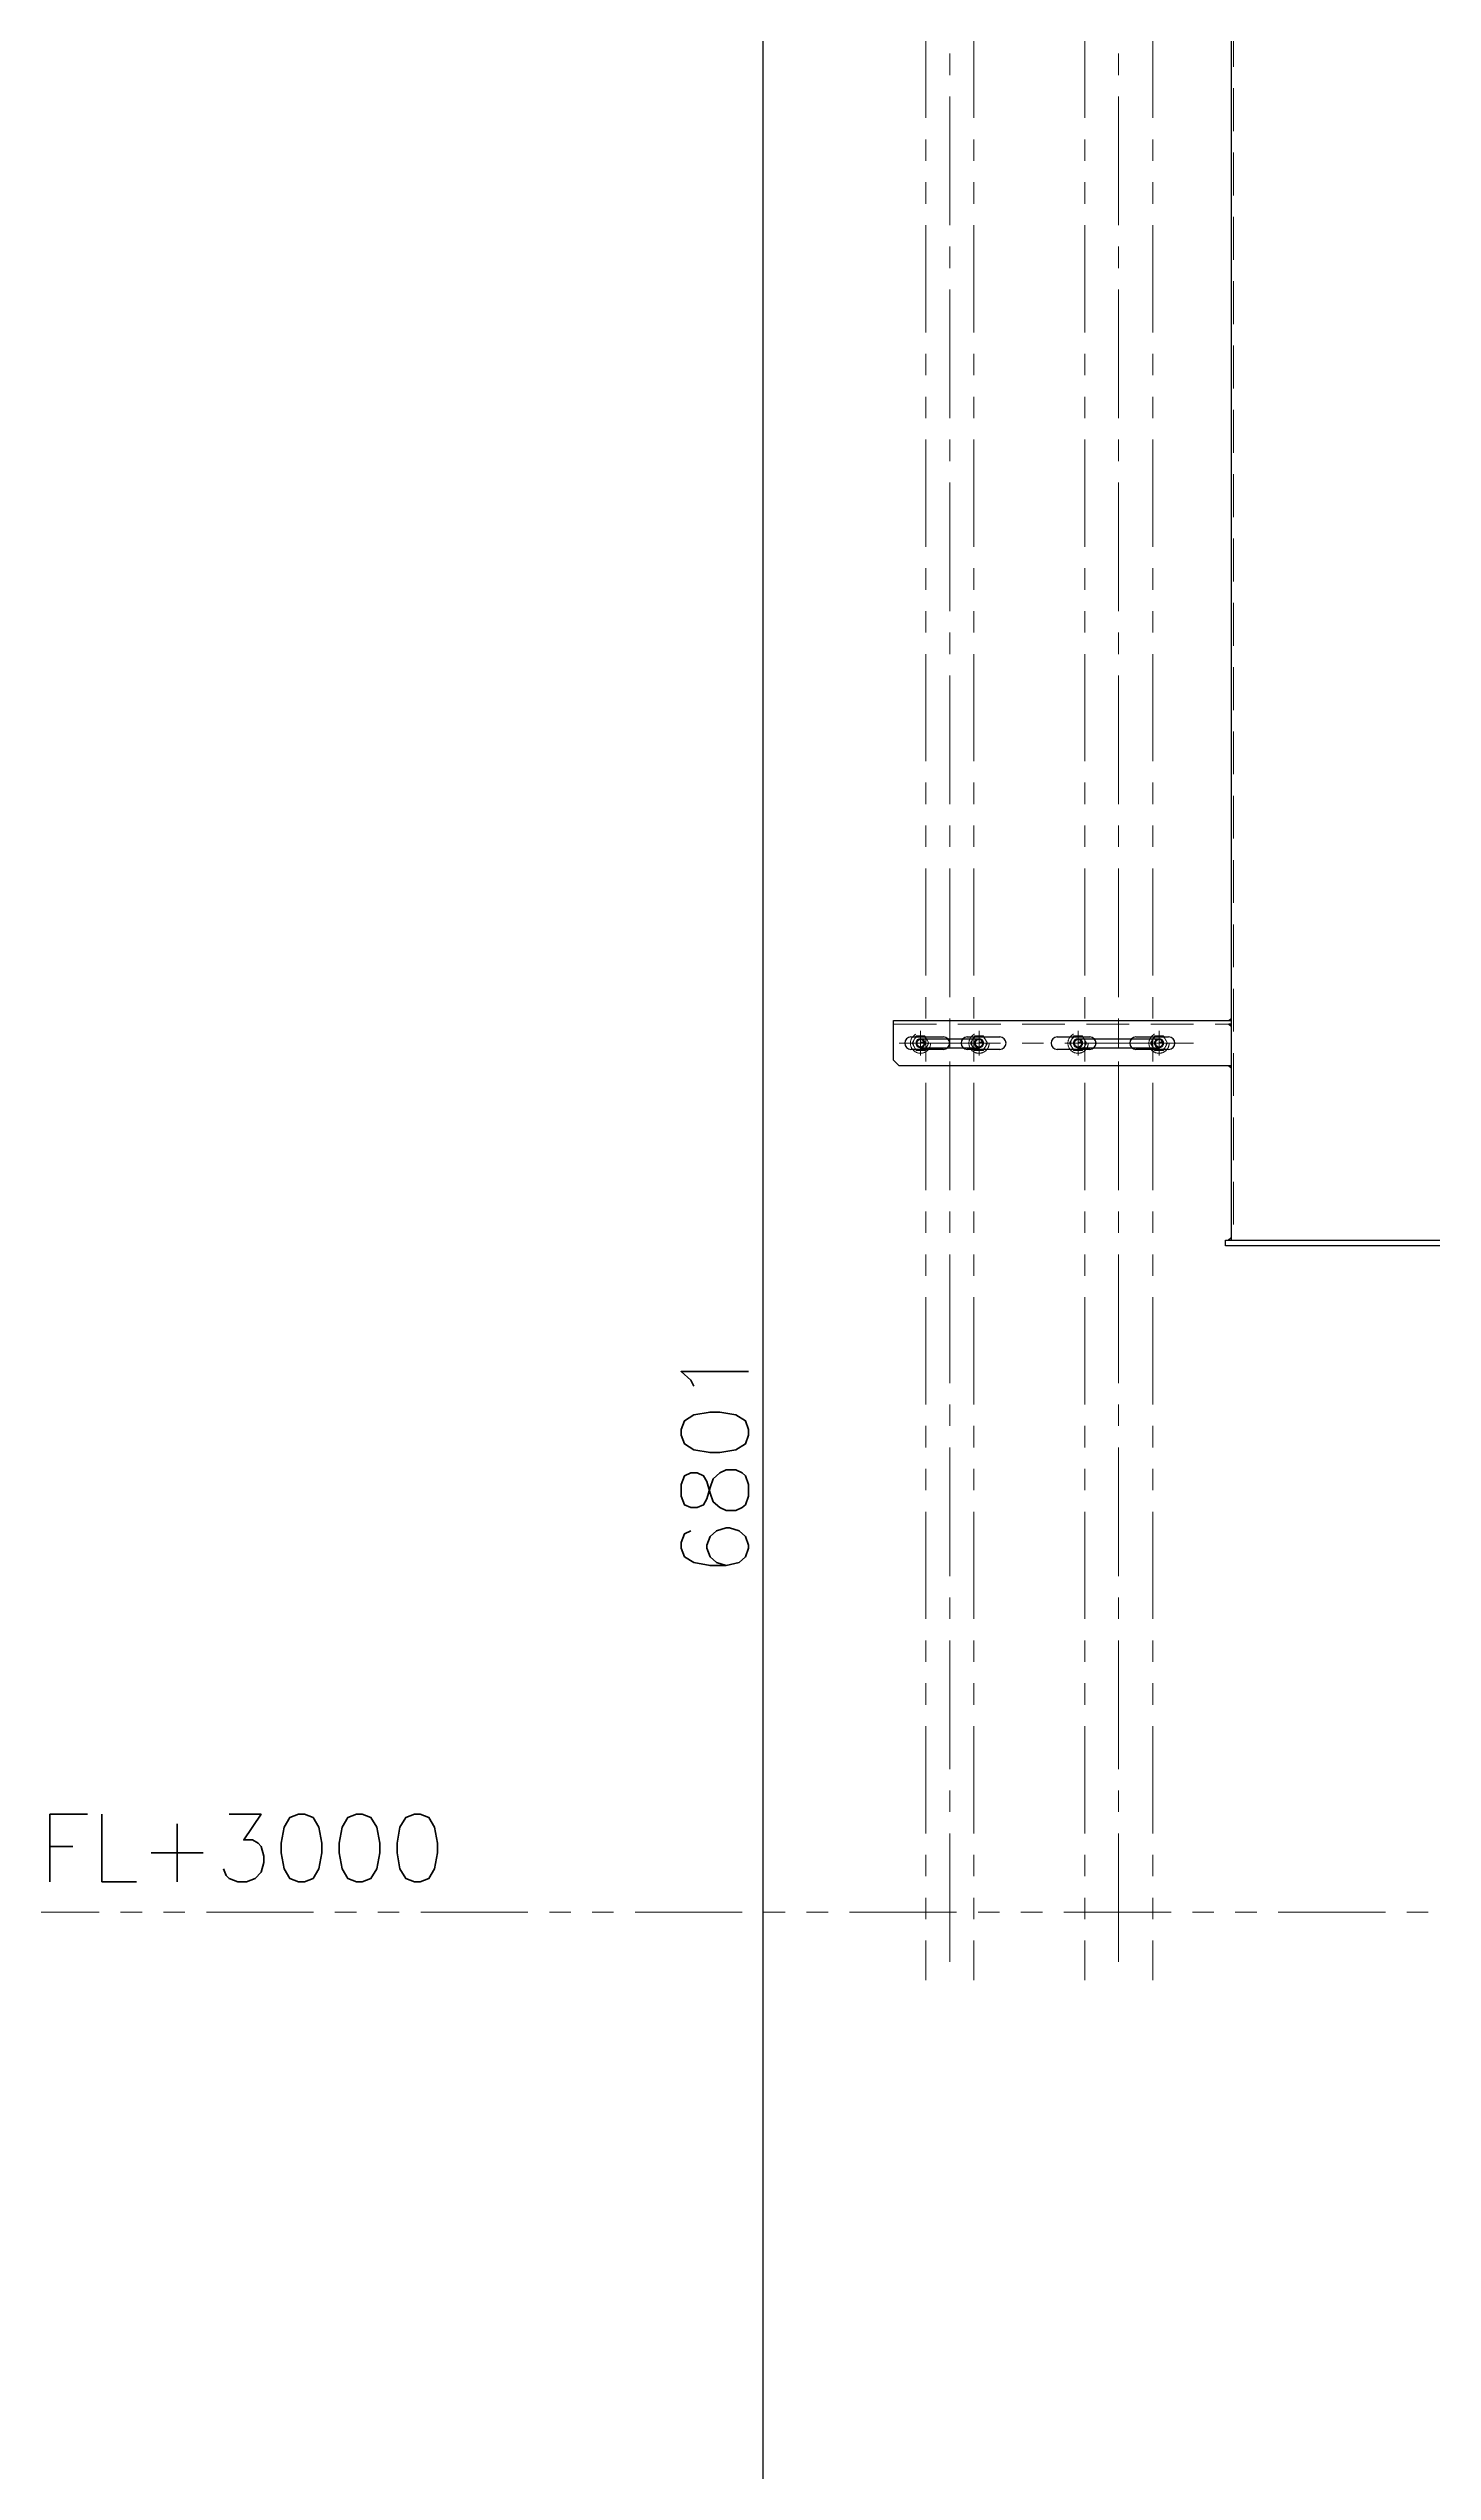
# Model space of a CAD drawing. Header units: millimetres. Extents: x -16130 to 36813, y -8099 to 27484.
# Drawn here: x 26659 to 27889, y 3811 to 5964 of the extents above; entities that cross this region are included whole.
import ezdxf

# ---------------------------------------------------------------- set-up
doc = ezdxf.new("R2010")
doc.units = ezdxf.units.MM
doc.header["$LTSCALE"] = 6
doc.header["$PDMODE"] = 99
doc.header["$PDSIZE"] = 1
for name, pattern in [('CENTER2', [28.575, 19.05, -3.175, 3.175, -3.175]), ('HIDDEN', [9.525, 6.35, -3.175]), ('PHANTOM2', [31.75, 15.875, -3.175, 3.175, -3.175, 3.175, -3.175])]:
    doc.linetypes.add(name, pattern=pattern)
for name, color, linetype, lineweight in [('01_NORMAL', 7, 'Continuous', 25), ('04_HIDDEN', 2, 'HIDDEN', 13), ('05_CENTER', 4, 'CENTER2', 13), ('06_PHANTOM', 2, 'PHANTOM2', 13), ('08_DIM', 3, 'Continuous', 13)]:
    doc.layers.add(name, color=color, linetype=linetype, lineweight=lineweight)
doc.layers.add('10_DRAFT', color=8, linetype='Continuous', lineweight=0, plot=False)
doc.styles.add('KSS_TXT', font='txt.shx', dxfattribs={"bigfont": 'extfont2.shx'})
doc.dimstyles.new('KSS_DIM', dxfattribs={"dimtxt": 3, "dimasz": 2.5, "dimexe": 1.25, "dimexo": 0.625, "dimtad": 1, "dimdsep": 46, "dimtxsty": 'KSS_TXT', "dimblk": 'OPEN30', "dimcen": 0, "dimazin": 2, "dimtfac": 0.75, "dimtmove": 0, "dimatfit": 3, "dimldrblk": 'OPEN30', "dimfxl": 1, "dimtolj": 1, "dimarcsym": 0})

# ---------------------------------------------------------------- blocks, each defined once
blk = doc.blocks.new('_Open30')
at = {"color": 0, "linetype": 'ByBlock', "lineweight": -2}
for p, q in [((-1, 0.268), (0, 0)), ((0, 0), (-1, -0.268)), ((0, 0), (-1, 0))]:
    blk.add_line(p, q, dxfattribs=at)
blk = doc.blocks.new('*D2430')
at = {"layer": '08_DIM', "color": 0, "lineweight": -2, "transparency": 16777216}
for p, q in [((28347.1, 8109.2), (27268.4, 8109.2)), ((27293.4, 8059.2), (27293.4, 1358.2)), ((27280.5, 1308.2), (27318.4, 1308.2))]:
    blk.add_line(p, q, dxfattribs=at)
at = {"layer": 'Defpoints', "color": 0, "transparency": 16777216}
for p in [(28359.6, 8109.2), (27268, 1308.2), (27293.4, 1308.2)]:
    blk.add_point(p, dxfattribs=at)
at = {"layer": '08_DIM', "color": 0, "lineweight": -2, "transparency": 16777216, "xscale": 50, "yscale": 50, "zscale": 50}
for p, rotation in [((27293.4, 8109.2), 90), ((27293.4, 1308.2), 270)]:
    blk.add_blockref('_Open30', p, dxfattribs=dict(at, rotation=rotation))
at = {"layer": '08_DIM', "color": 0, "transparency": 16777216, "insert": (27250.9, 4708.7), "char_height": 60, "attachment_point": 5, "rotation": 90, "style": 'KSS_TXT'}
blk.add_mtext('\\A1;6801', dxfattribs=at)
blk = doc.blocks.new('A$C6847E62C')
at = {"color": 0}
for p, q in [((-300, -35), (-300, 0)), ((-300, 0), (0, 0)), ((-284.5, -14.5), (-255.5, -14.5)), ((-234.5, -14.5), (-205.5, -14.5)), ((-154.5, -14.5), (-125.5, -14.5)), ((-84.5, -14.5), (-55.5, -14.5)), ((-295, -40), (-300, -35)), ((0, -40), (-295, -40)), ((-255.5, -25.5), (-284.5, -25.5)), ((-205.5, -25.5), (-234.5, -25.5)), ((-125.5, -25.5), (-154.5, -25.5)), ((-55.5, -25.5), (-84.5, -25.5))]:
    blk.add_line(p, q, dxfattribs=at)
at = {"color": 3}
for points in [[(0, 0), (-2, 0), (0, 2), (0, 2)], [(0, -3), (-2, -3), (0, -5), (0, -5)], [(0, -40), (-2, -40), (0, -42), (0, -42)]]:
    blk.add_lwpolyline(points, close=True, dxfattribs=at)
at = {"color": 0}
for centre, start, end in [((-284.5, -20), 90, 270), ((-255.5, -20), 270, 90), ((-234.5, -20), 90, 270), ((-205.5, -20), 270, 90), ((-154.5, -20), 90, 270), ((-125.5, -20), 270, 90), ((-84.5, -20), 90, 270), ((-55.5, -20), 270, 90)]:
    blk.add_arc(centre, 5.5, start, end, dxfattribs=at)
at = {"layer": '04_HIDDEN'}
blk.add_line((-300, -3), (0, -3), dxfattribs=at)
at = {"layer": '05_CENTER'}
blk.add_line((-33.4, -20), (-295, -20), dxfattribs=at)
blk = doc.blocks.new('A$C693B3F9C_1_1')
at = {"color": 0}
blk.add_line((-900, 1935), (-900, 5), dxfattribs=at)
blk.add_lwpolyline([(-905, 5), (905, 5), (905, 0), (-905, 0)], close=True, dxfattribs=at)
at = {"color": 3}
blk.add_lwpolyline([(-900, 5), (-902.5, 5), (-902.5, 5), (-900, 7.5)], close=True, dxfattribs=at)
at = {"layer": '04_HIDDEN'}
blk.add_line((-898, 2000), (-898, 5), dxfattribs=at)
at = {"layer": '01_NORMAL'}
blk.add_blockref('A$C6847E62C', (-900, 200), dxfattribs=at)
blk = doc.blocks.new('8b')
at = {"color": 0, "linetype": 'CENTER2'}
for p, q in [((10.9, 0), (-10.9, 0)), ((0, -10.9), (0, 10.9))]:
    blk.add_line(p, q, dxfattribs=at)
at = {"color": 0}
for p, q in [((-3.8, 6.5), (-7.5, 0)), ((-3.8, 6.5), (-7.5, 0)), ((-7.5, 0), (-3.8, -6.5)), ((-7.5, 0), (-3.8, -6.5)), ((3.8, 6.5), (-3.8, 6.5)), ((3.8, 6.5), (-3.8, 6.5)), ((7.5, 0), (3.8, 6.5)), ((7.5, 0), (3.8, 6.5)), ((3.8, -6.5), (7.5, 0)), ((3.8, -6.5), (7.5, 0)), ((-3.8, -6.5), (3.8, -6.5)), ((-3.8, -6.5), (3.8, -6.5))]:
    blk.add_line(p, q, dxfattribs=at)
for radius in [9, 6.5, 4, 3.25]:
    blk.add_circle((0, 0), radius, dxfattribs=at)
at = {"layer": '10_DRAFT', "style": 'KSS_TXT'}
blk.add_text('M8', height=1, dxfattribs=at).set_placement((0.8, 0.1))
blk = doc.blocks.new('A$C668E7CA1')
at = {"color": 0}
for p, q in [((-36, 4), (36, 4)), ((-36, -4), (36, -4))]:
    blk.add_line(p, q, dxfattribs=at)
for centre, start, end in [((-36, 0), 90, 270), ((36, 0), 270, 90)]:
    blk.add_arc(centre, 4, start, end)
at = {"layer": '04_HIDDEN', "color": 0}
for centre in [(-36, 0), (36, 0)]:
    blk.add_circle(centre, 3.32, dxfattribs=at)
for centre, start, end in [((-36, 0), 270, 90), ((36, 0), 90, 270)]:
    blk.add_arc(centre, 4, start, end, dxfattribs=at)
at = {"layer": '05_CENTER', "color": 0}
for p, q in [((42.6, 0), (-42.6, 0)), ((-36, -6.7), (-36, 6.7)), ((36, -6.7), (36, 6.7))]:
    blk.add_line(p, q, dxfattribs=at)
at = {"layer": '10_DRAFT'}
blk.add_line((0, 4), (0, -4), dxfattribs=at)
blk = doc.blocks.new('A$C6847F7EC')
at = {"color": 4}
blk.add_blockref('A$C668E7CA1', (0, 0), dxfattribs=at)
at = {"layer": '04_HIDDEN', "color": 4}
for p in [(-36, 0), (36, 0)]:
    blk.add_blockref('8b', p, dxfattribs=at)
blk = doc.blocks.new('A$C68035EB2')
at = {"color": 0}
for p, q in [((-26, 4), (26, 4)), ((-26, -4), (26, -4))]:
    blk.add_line(p, q, dxfattribs=at)
for centre, start, end in [((-26, 0), 90, 270), ((26, 0), 270, 90)]:
    blk.add_arc(centre, 4, start, end)
at = {"layer": '04_HIDDEN', "color": 0}
for centre in [(-26, 0), (26, 0)]:
    blk.add_circle(centre, 3.32, dxfattribs=at)
for centre, start, end in [((-26, 0), 270, 90), ((26, 0), 90, 270)]:
    blk.add_arc(centre, 4, start, end, dxfattribs=at)
at = {"layer": '05_CENTER', "color": 0}
for p, q in [((32.6, 0), (-32.6, 0)), ((-26, -6.7), (-26, 6.7)), ((26, -6.7), (26, 6.7))]:
    blk.add_line(p, q, dxfattribs=at)
at = {"layer": '10_DRAFT'}
blk.add_line((0, 4), (0, -4), dxfattribs=at)
blk = doc.blocks.new('A$C6847F80C')
at = {"color": 4}
blk.add_blockref('A$C68035EB2', (0, 0), dxfattribs=at)
at = {"layer": '04_HIDDEN', "color": 4}
for p in [(-26, 0), (26, 0)]:
    blk.add_blockref('8b', p, dxfattribs=at)

msp = doc.modelspace()

# ---------------------------------------------------------------- linework, layer by layer
at = {"layer": '05_CENTER'}
for p, q in [((27459.616, 6949.92774), (27459.616, 4247.79071)), ((27609.616, 6949.92774), (27609.616, 4247.79071))]:
    msp.add_line(p, q, dxfattribs=at)
at = {"layer": '06_PHANTOM'}
for p, q in [((27438.266, 6949.92774), (27438.266, 4247.79071)), ((27480.966, 6949.92774), (27480.966, 4247.79071)), ((27579.50426, 6949.92774), (27579.50426, 4247.79071)), ((27640.00426, 6949.92774), (27640.00426, 4247.79071)), ((22226.97295, 4308.1782), (30285.75226, 4308.1782))]:
    msp.add_line(p, q, dxfattribs=at)

# ---------------------------------------------------------------- block references
msp.add_blockref('A$C693B3F9C_1_1', (28609.616, 4900.1782))
at = {"layer": '01_NORMAL'}
for name, p in [('A$C6847F80C', (27459.616, 5080.1782)), ('A$C6847F7EC', (27609.616, 5080.1782))]:
    msp.add_blockref(name, p, dxfattribs=at)

# ---------------------------------------------------------------- texts
at = {"layer": '08_DIM', "style": 'KSS_TXT'}
msp.add_text('FL+3000', height=60, dxfattribs=at).set_placement((26649.57208, 4335.13438))

# ---------------------------------------------------------------- dimensions: what is measured, and where the dimension line sits
at = {"layer": '08_DIM', "color": 1}
dim = msp.add_linear_dim(base=(27293.37791, 1308.1782), p1=(28359.61627, 8109.1782), p2=(27267.95873, 1308.1782), angle=90, dimstyle='KSS_DIM', override={"dimscale": 20}, dxfattribs=at)
dim.commit()
dim.dimension.update_dxf_attribs({"geometry": '*D2430', "text_midpoint": (27250.87791, 4708.6782)})

doc.saveas('drawing.dxf')
